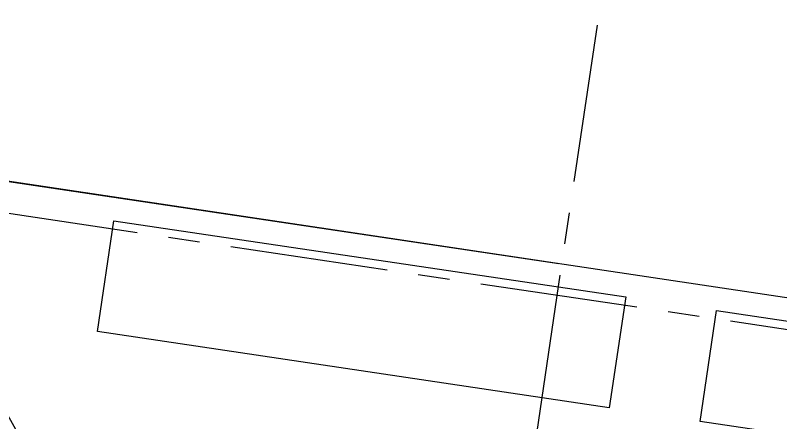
# Model space of a CAD drawing. Header units: millimetres. Extents: x 338 to 506, y 179 to 335.
# Drawn here: x 415.39 to 421.45, y 236.77 to 239.99 of the extents above; entities that cross this region are included whole.
import ezdxf

# ---------------------------------------------------------------- set-up
doc = ezdxf.new("R2010")
doc.units = ezdxf.units.MM
for name, pattern in [('CENTER', [2, 1.25, -0.25, 0.25, -0.25]), ('DASHED2', [0.375, 0.25, -0.125]), ('HIDDEN', [0.375, 0.25, -0.125]), ('TRAZOS2', [9.525, 6.35, -3.175])]:
    doc.linetypes.add(name, pattern=pattern)
for name, color, linetype in [('EJES_DE_COLUMNA', 255, 'DASHED2'), ('MUROS', 32, 'Continuous'), ('PISO', 253, 'Continuous'), ('PROYECCION', 160, 'HIDDEN'), ('REJAS', 151, 'Continuous')]:
    doc.layers.add(name, color=color, linetype=linetype)

# ---------------------------------------------------------------- blocks, each defined once
blk = doc.blocks.new('EJES_ESTRUCTURALES')
at = {"layer": 'EJES_DE_COLUMNA', "color": 9, "linetype": 'CENTER'}
for p, q in [((690.56628, 131.2663), (690.56628, 199.7363)), ((661.47768, 169.90297), (759.37077, 169.90297))]:
    blk.add_line(p, q, dxfattribs=at)
blk = doc.blocks.new('A$C7152A42C')
for radius, start, end in [(31.18038, 120.749982, 157.857706), (29.18038, 123.116037, 140.017277)]:
    blk.add_arc((75.53771, 55.63801), radius, start, end)
at = {"layer": 'PISO'}
blk.add_lwpolyline([(46.644, 59.71826), (59.58376, 59.71826), (59.60876, 89.55784), (46.694, 89.55784)], close=True, dxfattribs=at)
at = {"layer": 'PROYECCION', "linetype": 'TRAZOS2'}
blk.add_lwpolyline([(59.5954, 83.65779), (46.6704, 83.65784), (46.6704, 65.11826), (59.5954, 65.11822)], close=True, dxfattribs=at)
at = {"layer": 'REJAS', "color": 30}
for points in [[(58.52594, 78.17744), (59.41292, 78.17744), (59.41292, 74.07993), (58.52594, 74.07993)], [(58.52594, 73.35345), (59.41292, 73.35345), (59.41292, 69.25594), (58.52594, 69.25594)]]:
    blk.add_lwpolyline(points, close=True, dxfattribs=at)
at = {"layer": 'EJES_DE_COLUMNA'}
blk.add_blockref('EJES_ESTRUCTURALES', (-631.22088, -95.28525), dxfattribs=at)

msp = doc.modelspace()

# ---------------------------------------------------------------- block references
at = {"layer": 'MUROS', "color": 32, "rotation": 81.53046525965426}
msp.add_blockref('A$C7152A42C', (484.7482, 168.0844), dxfattribs=at)

doc.saveas('drawing.dxf')
